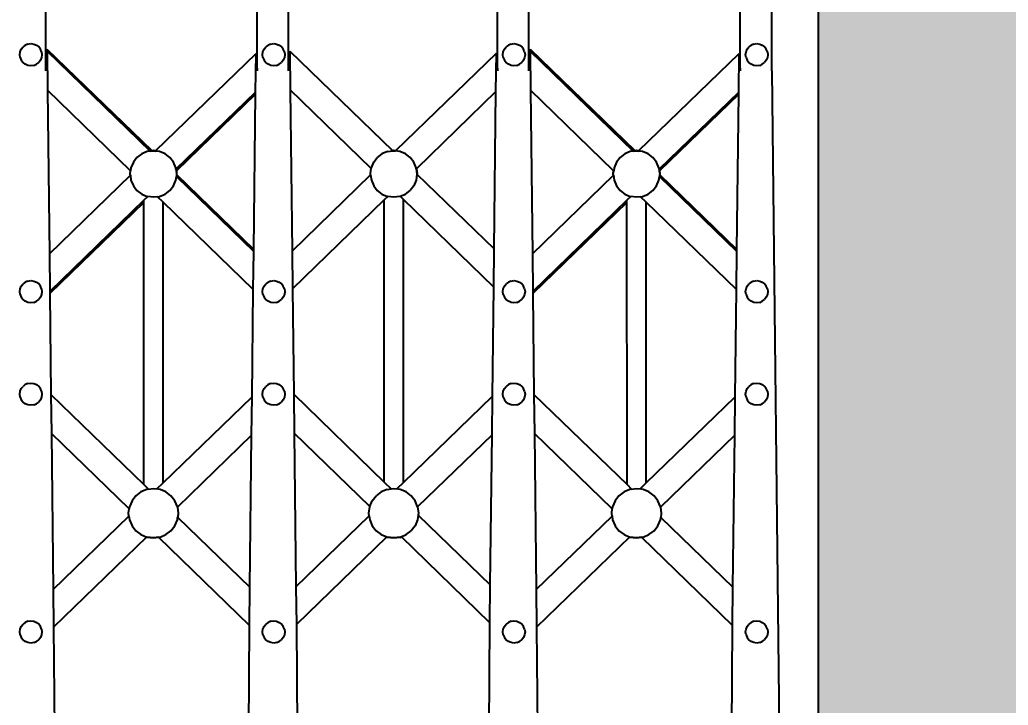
# Model space of a CAD drawing. Extents: x -2377130 to 293730, y -2 to 754590.
# Drawn here: x -2196990 to -2195918, y 517289 to 518033 of the extents above; entities that cross this region are included whole.
import ezdxf

# ---------------------------------------------------------------- set-up
doc = ezdxf.new("R2010")
doc.units = 0
doc.header["$LTSCALE"] = 1000
doc.header["$MEASUREMENT"] = 0
doc.layers.get('Defpoints').update_dxf_attribs({"color": 210})
doc.layers.add('99立面图例外参$0$99立面图例外参$0$A-WALL-HATCH', color=8, linetype='Continuous', lineweight=13)
doc.layers.add('A-LIN-V', color=9, linetype='Continuous')
doc.layers.add('建-尺寸', color=3, linetype='Continuous')
doc.styles.add('A-DIM_T3', font='SIMPLEX', dxfattribs={"width": 0.705882, "bigfont": 'GBCBIG'})
doc.dimstyles.new('A-DIM&&50', dxfattribs={"dimtxt": 148.75, "dimasz": 50, "dimexe": 50, "dimexo": 50, "dimgap": 63.125, "dimtad": 1, "dimdec": 0, "dimzin": 0, "dimdsep": 46, "dimtxsty": 'A-DIM_T3', "dimblk": 'ARCHTICK', "dimcen": 0.09, "dimclrt": 7, "dimazin": 2, "dimtfac": 1, "dimtdec": 0, "dimtix": 1, "dimtmove": 2, "dimatfit": 3, "dimfxl": 0, "dimtolj": 1, "dimtzin": 0, "dimarcsym": 0})

# ---------------------------------------------------------------- blocks, each defined once
blk = doc.blocks.new('A$C4A4B1E4B')
at = {"color": 250}
for p, q in [((-904, 1056.6), (-904, 1499.9)), ((-674.7, 1056.6), (-674.7, 1499.9)), ((-640.6, 1056.6), (-640.6, 1499.9)), ((-413.9, 1056.6), (-413.9, 1499.9)), ((-379.8, 1056.6), (-379.8, 1499.9)), ((-150.6, 1056.6), (-150.6, 1499.9)), ((-116.5, 1056.6), (-116.5, 1499.9)), ((-926.3, 1084.4), (-928.7, 1082.5)), ((-923.4, 1085.6), (-926.3, 1084.4)), ((-923.4, 1085.6), (-920.2, 1086)), ((-920.2, 1086), (-917, 1085.6)), ((-917, 1085.6), (-914.1, 1084.4)), ((-914.1, 1084.4), (-911.7, 1082.5)), ((-662.9, 1084.4), (-665.3, 1082.5)), ((-660, 1085.6), (-662.9, 1084.4)), ((-660, 1085.6), (-656.8, 1086)), ((-656.8, 1086), (-653.6, 1085.6)), ((-653.6, 1085.6), (-650.8, 1084.4)), ((-650.8, 1084.4), (-648.3, 1082.5)), ((-402.2, 1084.4), (-404.6, 1082.5)), ((-399.3, 1085.6), (-402.2, 1084.4)), ((-399.3, 1085.6), (-396.1, 1086)), ((-396.1, 1086), (-392.9, 1085.6)), ((-392.9, 1085.6), (-390, 1084.4)), ((-390, 1084.4), (-387.6, 1082.5)), ((-138.8, 1084.4), (-141.2, 1082.5)), ((-135.9, 1085.6), (-138.8, 1084.4)), ((-135.9, 1085.6), (-132.7, 1086)), ((-132.7, 1086), (-129.5, 1085.6)), ((-129.5, 1085.6), (-126.7, 1084.4)), ((-126.7, 1084.4), (-124.2, 1082.5)), ((-932.2, 1074), (-931.8, 1077.2)), ((-931.8, 1070.8), (-932.2, 1074)), ((-931.8, 1077.2), (-930.6, 1080.1)), ((-930.6, 1080.1), (-928.7, 1082.5)), ((-909.8, 1080.1), (-911.7, 1082.5)), ((-908.6, 1077.2), (-909.8, 1080.1)), ((-908.6, 1077.2), (-908.2, 1074)), ((-908.2, 1074), (-908.6, 1070.8)), ((-904, 1056.6), (-902.8, 1080)), ((-902.8, 1080), (-789.1, 969.9)), ((-902.8, 1080), (-902.7, 1077.7)), ((-902.7, 1077.7), (-790.8, 969.2)), ((-902.7, 1077.7), (-902.3, 1035.5)), ((-784.8, 969.9), (-675.9, 1075.4)), ((-676.4, 1033.5), (-675.9, 1075.4)), ((-675.9, 1075.4), (-674.7, 1056.6)), ((-668.9, 1074), (-668.4, 1077.2)), ((-668.4, 1070.8), (-668.9, 1074)), ((-668.4, 1077.2), (-667.2, 1080.1)), ((-667.2, 1080.1), (-665.3, 1082.5)), ((-646.5, 1080.1), (-648.3, 1082.5)), ((-645.2, 1077.2), (-646.5, 1080.1)), ((-645.2, 1077.2), (-644.8, 1074)), ((-644.8, 1074), (-645.2, 1070.8)), ((-640.6, 1056.6), (-639.4, 1078)), ((-639.4, 1078), (-527.9, 970)), ((-639.4, 1078), (-638.9, 1035.8)), ((-524.4, 969.9), (-415.2, 1075.8)), ((-415.7, 1033.9), (-415.2, 1075.8)), ((-415.2, 1075.8), (-413.9, 1056.6)), ((-408.1, 1074), (-407.7, 1077.2)), ((-407.7, 1070.8), (-408.1, 1074)), ((-407.7, 1077.2), (-406.5, 1080.1)), ((-406.5, 1080.1), (-404.6, 1082.5)), ((-385.7, 1080.1), (-387.6, 1082.5)), ((-384.5, 1077.2), (-385.7, 1080.1)), ((-384.5, 1077.2), (-384.1, 1074)), ((-384.1, 1074), (-384.5, 1070.8)), ((-379.8, 1056.6), (-378.7, 1080)), ((-378.7, 1080), (-265, 969.9)), ((-378.7, 1080), (-378.6, 1077.7)), ((-378.6, 1077.7), (-266.7, 969.2)), ((-378.6, 1077.7), (-378.1, 1035.5)), ((-260.7, 969.9), (-151.8, 1075.4)), ((-152.3, 1033.5), (-151.8, 1075.4)), ((-151.8, 1075.4), (-150.6, 1056.6)), ((-144.8, 1074), (-144.3, 1077.2)), ((-144.3, 1070.8), (-144.8, 1074)), ((-144.3, 1077.2), (-143.1, 1080.1)), ((-143.1, 1080.1), (-141.2, 1082.5)), ((-122.3, 1080.1), (-124.2, 1082.5)), ((-121.1, 1077.2), (-122.3, 1080.1)), ((-121.1, 1077.2), (-120.7, 1074)), ((-120.7, 1074), (-121.1, 1070.8)), ((-931.8, 1070.8), (-930.6, 1067.9)), ((-930.6, 1067.9), (-928.7, 1065.5)), ((-926.3, 1063.6), (-928.7, 1065.5)), ((-923.4, 1062.4), (-926.3, 1063.6)), ((-920.2, 1062), (-923.4, 1062.4)), ((-917, 1062.4), (-920.2, 1062)), ((-917, 1062.4), (-914.1, 1063.6)), ((-914.1, 1063.6), (-911.7, 1065.5)), ((-909.8, 1067.9), (-911.7, 1065.5)), ((-908.6, 1070.8), (-909.8, 1067.9)), ((-668.4, 1070.8), (-667.2, 1067.9)), ((-667.2, 1067.9), (-665.3, 1065.5)), ((-662.9, 1063.6), (-665.3, 1065.5)), ((-660, 1062.4), (-662.9, 1063.6)), ((-656.8, 1062), (-660, 1062.4)), ((-653.6, 1062.4), (-656.8, 1062)), ((-653.6, 1062.4), (-650.8, 1063.6)), ((-650.8, 1063.6), (-648.3, 1065.5)), ((-646.5, 1067.9), (-648.3, 1065.5)), ((-645.2, 1070.8), (-646.5, 1067.9)), ((-407.7, 1070.8), (-406.5, 1067.9)), ((-406.5, 1067.9), (-404.6, 1065.5)), ((-402.2, 1063.6), (-404.6, 1065.5)), ((-399.3, 1062.4), (-402.2, 1063.6)), ((-396.1, 1062), (-399.3, 1062.4)), ((-392.9, 1062.4), (-396.1, 1062)), ((-392.9, 1062.4), (-390, 1063.6)), ((-390, 1063.6), (-387.6, 1065.5)), ((-385.7, 1067.9), (-387.6, 1065.5)), ((-384.5, 1070.8), (-385.7, 1067.9)), ((-144.3, 1070.8), (-143.1, 1067.9)), ((-143.1, 1067.9), (-141.2, 1065.5)), ((-138.8, 1063.6), (-141.2, 1065.5)), ((-135.9, 1062.4), (-138.8, 1063.6)), ((-132.7, 1062), (-135.9, 1062.4)), ((-129.5, 1062.4), (-132.7, 1062)), ((-129.5, 1062.4), (-126.7, 1063.6)), ((-126.7, 1063.6), (-124.2, 1065.5)), ((-122.3, 1067.9), (-124.2, 1065.5)), ((-121.1, 1070.8), (-122.3, 1067.9)), ((-116.5, 1056.6), (-105.9, 133.6)), ((-812.1, 948.1), (-902.3, 1035.5)), ((-902.3, 1035.5), (-900.2, 858)), ((-676.4, 1033.5), (-762.8, 949.8)), ((-676.4, 1031.2), (-762.4, 947.8)), ((-678.4, 862.6), (-676.4, 1031.2)), ((-676.4, 1031.2), (-676.4, 1033.5)), ((-551, 950.6), (-638.9, 1035.8)), ((-638.9, 1035.8), (-636.9, 860.9)), ((-415.7, 1033.9), (-502, 950.2)), ((-417.6, 863.1), (-415.7, 1033.9)), ((-288, 948.1), (-378.1, 1035.5)), ((-378.1, 1035.5), (-376.1, 858)), ((-152.3, 1033.5), (-238.7, 949.8)), ((-152.3, 1031.2), (-238.3, 947.8)), ((-154.3, 862.6), (-152.3, 1031.2)), ((-152.3, 1031.2), (-152.3, 1033.5)), ((-800, 966.3), (-805.1, 962.3)), ((-794, 968.8), (-800, 966.3)), ((-790.8, 969.2), (-794, 968.8)), ((-790.8, 969.2), (-788.7, 969.5)), ((-789.1, 969.9), (-787.3, 970.2)), ((-788.7, 969.5), (-789.1, 969.9)), ((-788.7, 969.5), (-787.3, 969.7)), ((-787.3, 970.2), (-784.8, 969.9)), ((-787.3, 969.7), (-785.2, 969.4)), ((-785.2, 969.4), (-784.8, 969.9)), ((-780.6, 968.8), (-785.2, 969.4)), ((-774.6, 966.3), (-780.6, 968.8)), ((-769.5, 962.3), (-774.6, 966.3)), ((-539.3, 966.3), (-544.4, 962.3)), ((-533.2, 968.8), (-539.3, 966.3)), ((-533.2, 968.8), (-527.5, 969.6)), ((-527.9, 970), (-526.5, 970.2)), ((-527.9, 970), (-527.5, 969.6)), ((-527.5, 969.6), (-526.5, 969.7)), ((-526.5, 970.2), (-524.4, 969.9)), ((-526.5, 969.7), (-524.9, 969.5)), ((-524.9, 969.5), (-524.4, 969.9)), ((-519.8, 968.8), (-524.9, 969.5)), ((-513.8, 966.3), (-519.8, 968.8)), ((-508.7, 962.3), (-513.8, 966.3)), ((-275.9, 966.3), (-281, 962.3)), ((-269.9, 968.8), (-275.9, 966.3)), ((-266.7, 969.2), (-269.9, 968.8)), ((-266.7, 969.2), (-264.6, 969.5)), ((-265, 969.9), (-263.2, 970.2)), ((-264.6, 969.5), (-265, 969.9)), ((-264.6, 969.5), (-263.2, 969.7)), ((-263.2, 970.2), (-260.7, 969.9)), ((-263.2, 969.7), (-261.1, 969.4)), ((-261.1, 969.4), (-260.7, 969.9)), ((-256.5, 968.8), (-261.1, 969.4)), ((-250.4, 966.3), (-256.5, 968.8)), ((-245.3, 962.3), (-250.4, 966.3)), ((-809, 957.2), (-811.6, 951.2)), ((-805.1, 962.3), (-809, 957.2)), ((-765.5, 957.2), (-769.5, 962.3)), ((-763, 951.2), (-765.5, 957.2)), ((-550.8, 951.2), (-548.3, 957.2)), ((-548.3, 957.2), (-544.4, 962.3)), ((-504.8, 957.2), (-508.7, 962.3)), ((-502.2, 951.2), (-504.8, 957.2)), ((-284.9, 957.2), (-287.5, 951.2)), ((-281, 962.3), (-284.9, 957.2)), ((-241.4, 957.2), (-245.3, 962.3)), ((-238.9, 951.2), (-241.4, 957.2)), ((-812.5, 945), (-812.1, 948.1)), ((-812.4, 944.8), (-812.5, 945)), ((-812.5, 944.5), (-812.4, 944.8)), ((-812.3, 943.2), (-812.5, 944.5)), ((-812.4, 944.8), (-812, 948)), ((-812, 948), (-812.1, 948.1)), ((-811.6, 951.2), (-812, 948)), ((-762.8, 949.8), (-763, 951.2)), ((-762.8, 949.8), (-762.5, 947.7)), ((-762.5, 947.7), (-762.4, 947.8)), ((-762.5, 947.7), (-762.1, 944.7)), ((-762.4, 947.8), (-762.1, 945)), ((-762.2, 943.8), (-762.4, 941.7)), ((-762.1, 944.5), (-762.2, 943.8)), ((-762.2, 943.8), (-678.4, 862.6)), ((-762.1, 945), (-762.1, 944.7)), ((-762.1, 944.7), (-762.1, 944.5)), ((-551.7, 945), (-551, 950.6)), ((-551.7, 944.8), (-550.9, 950.6)), ((-551.7, 944.8), (-551.7, 945)), ((-551.7, 944.5), (-551.7, 944.8)), ((-551.6, 943.5), (-551.7, 944.5)), ((-550.9, 950.6), (-551, 950.6)), ((-550.9, 950.6), (-550.8, 951.2)), ((-502.1, 950.1), (-502.2, 951.2)), ((-501.4, 944.3), (-502.2, 937.8)), ((-502, 950.2), (-502.1, 950.1)), ((-502.1, 950.1), (-501.4, 944.7)), ((-502, 950.2), (-501.3, 945)), ((-501.3, 945), (-501.4, 944.7)), ((-501.4, 944.7), (-501.3, 944.5)), ((-501.3, 944.5), (-501.4, 944.3)), ((-501.4, 944.3), (-417.6, 863.1)), ((-288.4, 945), (-288, 948.1)), ((-288.3, 944.8), (-288.4, 945)), ((-288.4, 944.5), (-288.3, 944.8)), ((-288.2, 943.2), (-288.4, 944.5)), ((-288.3, 944.8), (-287.9, 948)), ((-287.9, 948), (-288, 948.1)), ((-287.5, 951.2), (-287.9, 948)), ((-238.7, 949.8), (-238.9, 951.2)), ((-238.7, 949.8), (-238.4, 947.7)), ((-238.4, 947.7), (-238.3, 947.8)), ((-238.4, 947.7), (-238, 944.7)), ((-238.3, 947.8), (-237.9, 945)), ((-238.1, 943.8), (-238.3, 941.7)), ((-238, 944.5), (-238.1, 943.8)), ((-238.1, 943.8), (-154.3, 862.6)), ((-237.9, 945), (-238, 944.7)), ((-238, 944.7), (-238, 944.5)), ((-900.2, 858), (-812.3, 943.2)), ((-812.3, 943.2), (-811.6, 937.8)), ((-811.6, 937.8), (-809, 931.8)), ((-765.5, 931.8), (-763, 937.8)), ((-763, 937.8), (-762.4, 941.7)), ((-762.4, 941.7), (-678.4, 860.3)), ((-636.9, 860.9), (-551.6, 943.5)), ((-551.6, 943.5), (-550.8, 937.8)), ((-550.8, 937.8), (-548.3, 931.8)), ((-502.2, 937.8), (-504.8, 931.8)), ((-376.1, 858), (-288.2, 943.2)), ((-288.2, 943.2), (-287.5, 937.8)), ((-287.5, 937.8), (-284.9, 931.8)), ((-241.4, 931.8), (-238.9, 937.8)), ((-238.9, 937.8), (-238.3, 941.7)), ((-238.3, 941.7), (-154.3, 860.3)), ((-809, 931.8), (-805.1, 926.7)), ((-805.1, 926.7), (-800, 922.7)), ((-800, 922.7), (-794, 920.2)), ((-780.6, 920.2), (-774.6, 922.7)), ((-774.6, 922.7), (-769.5, 926.7)), ((-769.5, 926.7), (-765.5, 931.8)), ((-548.3, 931.8), (-544.4, 926.7)), ((-544.4, 926.7), (-539.3, 922.7)), ((-539.3, 922.7), (-533.2, 920.2)), ((-519.7, 920.3), (-513.8, 922.7)), ((-513.8, 922.7), (-508.7, 926.7)), ((-504.8, 931.8), (-508.7, 926.7)), ((-284.9, 931.8), (-281, 926.7)), ((-281, 926.7), (-275.9, 922.7)), ((-275.9, 922.7), (-269.9, 920.2)), ((-256.5, 920.2), (-250.4, 922.7)), ((-250.4, 922.7), (-245.3, 926.7)), ((-245.3, 926.7), (-241.4, 931.8)), ((-797.6, 916), (-899.7, 817)), ((-797.6, 913.7), (-899.7, 814.7)), ((-793.4, 920.1), (-797.6, 916)), ((-797.6, 913.7), (-797.6, 916)), ((-797.5, 607.3), (-797.6, 913.7)), ((-794, 920.2), (-793.4, 920.1)), ((-787.3, 919.3), (-793.4, 920.1)), ((-782.9, 919.9), (-787.3, 919.3)), ((-782.9, 919.9), (-780.6, 920.2)), ((-776.8, 913.9), (-782.9, 919.9)), ((-776.7, 609.2), (-776.8, 913.9)), ((-678.9, 819), (-776.8, 913.9)), ((-536.9, 916.4), (-636.4, 820)), ((-533, 920.2), (-536.9, 916.4)), ((-536.8, 610.1), (-536.9, 916.4)), ((-533.2, 920.2), (-533, 920.2)), ((-526.5, 919.3), (-533, 920.2)), ((-519.8, 920.2), (-526.5, 919.3)), ((-519.8, 920.2), (-519.7, 920.3)), ((-516.1, 916.8), (-519.7, 920.3)), ((-418.1, 821.8), (-516.1, 916.8)), ((-516, 609.6), (-516.1, 916.8)), ((-273.5, 916), (-375.6, 817)), ((-273.5, 913.7), (-375.6, 814.7)), ((-269.3, 920.1), (-273.5, 916)), ((-273.5, 913.7), (-273.5, 916)), ((-273.4, 607.3), (-273.5, 913.7)), ((-269.9, 920.2), (-269.3, 920.1)), ((-263.2, 919.3), (-269.3, 920.1)), ((-258.8, 919.9), (-263.2, 919.3)), ((-258.8, 919.9), (-256.5, 920.2)), ((-252.7, 913.9), (-258.8, 919.9)), ((-252.6, 609.2), (-252.7, 913.9)), ((-154.8, 819), (-252.7, 913.9)), ((-900.2, 858), (-899.7, 817)), ((-678.9, 819), (-678.4, 860.3)), ((-678.4, 860.3), (-678.4, 862.6)), ((-636.9, 860.9), (-636.4, 820)), ((-418.1, 821.8), (-417.6, 863.1)), ((-376.1, 858), (-375.6, 817)), ((-154.8, 819), (-154.3, 860.3)), ((-154.3, 860.3), (-154.3, 862.6)), ((-926.3, 827.1), (-928.7, 825.3)), ((-923.4, 828.3), (-926.3, 827.1)), ((-923.4, 828.3), (-920.2, 828.8)), ((-920.2, 828.8), (-917, 828.3)), ((-917, 828.3), (-914.1, 827.1)), ((-914.1, 827.1), (-911.7, 825.3)), ((-662.9, 827.1), (-665.3, 825.3)), ((-660, 828.3), (-662.9, 827.1)), ((-660, 828.3), (-656.8, 828.8)), ((-656.8, 828.8), (-653.6, 828.3)), ((-653.6, 828.3), (-650.8, 827.1)), ((-650.8, 827.1), (-648.3, 825.3)), ((-402.2, 827.1), (-404.6, 825.3)), ((-399.3, 828.3), (-402.2, 827.1)), ((-399.3, 828.3), (-396.1, 828.8)), ((-396.1, 828.8), (-392.9, 828.3)), ((-392.9, 828.3), (-390, 827.1)), ((-390, 827.1), (-387.6, 825.3)), ((-138.8, 827.1), (-141.2, 825.3)), ((-135.9, 828.3), (-138.8, 827.1)), ((-135.9, 828.3), (-132.7, 828.8)), ((-132.7, 828.8), (-129.5, 828.3)), ((-129.5, 828.3), (-126.7, 827.1)), ((-126.7, 827.1), (-124.2, 825.3)), ((-932.2, 816.8), (-931.8, 819.9)), ((-931.8, 813.6), (-932.2, 816.8)), ((-931.8, 819.9), (-930.6, 822.8)), ((-930.6, 822.8), (-928.7, 825.3)), ((-909.8, 822.8), (-911.7, 825.3)), ((-908.6, 819.9), (-909.8, 822.8)), ((-908.6, 819.9), (-908.2, 816.8)), ((-908.2, 816.8), (-908.6, 813.6)), ((-899.7, 817), (-899.7, 814.7)), ((-680.2, 702.7), (-678.9, 819)), ((-668.9, 816.8), (-668.4, 819.9)), ((-668.4, 813.6), (-668.9, 816.8)), ((-668.4, 819.9), (-667.2, 822.8)), ((-667.2, 822.8), (-665.3, 825.3)), ((-646.5, 822.8), (-648.3, 825.3)), ((-645.2, 819.9), (-646.5, 822.8)), ((-645.2, 819.9), (-644.8, 816.8)), ((-644.8, 816.8), (-645.2, 813.6)), ((-636.4, 820), (-635.1, 705.4)), ((-419.5, 703.2), (-418.1, 821.8)), ((-408.1, 816.8), (-407.7, 819.9)), ((-407.7, 813.6), (-408.1, 816.8)), ((-407.7, 819.9), (-406.5, 822.8)), ((-406.5, 822.8), (-404.6, 825.3)), ((-385.7, 822.8), (-387.6, 825.3)), ((-384.5, 819.9), (-385.7, 822.8)), ((-384.5, 819.9), (-384.1, 816.8)), ((-384.1, 816.8), (-384.5, 813.6)), ((-375.6, 817), (-375.6, 814.7)), ((-156.1, 702.7), (-154.8, 819)), ((-144.8, 816.8), (-144.3, 819.9)), ((-144.3, 813.6), (-144.8, 816.8)), ((-144.3, 819.9), (-143.1, 822.8)), ((-143.1, 822.8), (-141.2, 825.3)), ((-122.3, 822.8), (-124.2, 825.3)), ((-121.1, 819.9), (-122.3, 822.8)), ((-121.1, 819.9), (-120.7, 816.8)), ((-120.7, 816.8), (-121.1, 813.6)), ((-931.8, 813.6), (-930.6, 810.7)), ((-930.6, 810.7), (-928.7, 808.3)), ((-926.3, 806.4), (-928.7, 808.3)), ((-923.4, 805.2), (-926.3, 806.4)), ((-920.2, 804.7), (-923.4, 805.2)), ((-917, 805.2), (-920.2, 804.7)), ((-917, 805.2), (-914.1, 806.4)), ((-914.1, 806.4), (-911.7, 808.3)), ((-909.8, 810.7), (-911.7, 808.3)), ((-908.6, 813.6), (-909.8, 810.7)), ((-899.7, 814.7), (-898.5, 705.1)), ((-668.4, 813.6), (-667.2, 810.7)), ((-667.2, 810.7), (-665.3, 808.3)), ((-662.9, 806.4), (-665.3, 808.3)), ((-660, 805.2), (-662.9, 806.4)), ((-656.8, 804.7), (-660, 805.2)), ((-653.6, 805.2), (-656.8, 804.7)), ((-653.6, 805.2), (-650.8, 806.4)), ((-650.8, 806.4), (-648.3, 808.3)), ((-646.5, 810.7), (-648.3, 808.3)), ((-645.2, 813.6), (-646.5, 810.7)), ((-407.7, 813.6), (-406.5, 810.7)), ((-406.5, 810.7), (-404.6, 808.3)), ((-402.2, 806.4), (-404.6, 808.3)), ((-399.3, 805.2), (-402.2, 806.4)), ((-396.1, 804.7), (-399.3, 805.2)), ((-392.9, 805.2), (-396.1, 804.7)), ((-392.9, 805.2), (-390, 806.4)), ((-390, 806.4), (-387.6, 808.3)), ((-385.7, 810.7), (-387.6, 808.3)), ((-384.5, 813.6), (-385.7, 810.7)), ((-375.6, 814.7), (-374.4, 705.1)), ((-144.3, 813.6), (-143.1, 810.7)), ((-143.1, 810.7), (-141.2, 808.3)), ((-138.8, 806.4), (-141.2, 808.3)), ((-135.9, 805.2), (-138.8, 806.4)), ((-132.7, 804.7), (-135.9, 805.2)), ((-129.5, 805.2), (-132.7, 804.7)), ((-129.5, 805.2), (-126.7, 806.4)), ((-126.7, 806.4), (-124.2, 808.3)), ((-122.3, 810.7), (-124.2, 808.3)), ((-121.1, 813.6), (-122.3, 810.7)), ((-932.2, 705.5), (-931.8, 708.7)), ((-931.8, 708.7), (-930.6, 711.6)), ((-930.6, 711.6), (-928.7, 714)), ((-926.3, 715.9), (-928.7, 714)), ((-923.4, 717.1), (-926.3, 715.9)), ((-923.4, 717.1), (-920.2, 717.5)), ((-920.2, 717.5), (-917, 717.1)), ((-917, 717.1), (-914.1, 715.9)), ((-914.1, 715.9), (-911.7, 714)), ((-909.8, 711.6), (-911.7, 714)), ((-908.6, 708.7), (-909.8, 711.6)), ((-908.6, 708.7), (-908.2, 705.5)), ((-668.9, 705.5), (-668.4, 708.7)), ((-668.4, 708.7), (-667.2, 711.6)), ((-667.2, 711.6), (-665.3, 714)), ((-662.9, 715.9), (-665.3, 714)), ((-660, 717.1), (-662.9, 715.9)), ((-660, 717.1), (-656.8, 717.5)), ((-656.8, 717.5), (-653.6, 717.1)), ((-653.6, 717.1), (-650.8, 715.9)), ((-650.8, 715.9), (-648.3, 714)), ((-646.5, 711.6), (-648.3, 714)), ((-645.2, 708.7), (-646.5, 711.6)), ((-645.2, 708.7), (-644.8, 705.5)), ((-408.1, 705.5), (-407.7, 708.7)), ((-407.7, 708.7), (-406.5, 711.6)), ((-406.5, 711.6), (-404.6, 714)), ((-402.2, 715.9), (-404.6, 714)), ((-399.3, 717.1), (-402.2, 715.9)), ((-399.3, 717.1), (-396.1, 717.5)), ((-396.1, 717.5), (-392.9, 717.1)), ((-392.9, 717.1), (-390, 715.9)), ((-390, 715.9), (-387.6, 714)), ((-385.7, 711.6), (-387.6, 714)), ((-384.5, 708.7), (-385.7, 711.6)), ((-384.5, 708.7), (-384.1, 705.5)), ((-144.8, 705.5), (-144.3, 708.7)), ((-144.3, 708.7), (-143.1, 711.6)), ((-143.1, 711.6), (-141.2, 714)), ((-138.8, 715.9), (-141.2, 714)), ((-135.9, 717.1), (-138.8, 715.9)), ((-135.9, 717.1), (-132.7, 717.5)), ((-132.7, 717.5), (-129.5, 717.1)), ((-129.5, 717.1), (-126.7, 715.9)), ((-126.7, 715.9), (-124.2, 714)), ((-122.3, 711.6), (-124.2, 714)), ((-121.1, 708.7), (-122.3, 711.6)), ((-121.1, 708.7), (-120.7, 705.5)), ((-931.8, 702.3), (-932.2, 705.5)), ((-931.8, 702.3), (-930.6, 699.5)), ((-930.6, 699.5), (-928.7, 697)), ((-909.8, 699.5), (-911.7, 697)), ((-908.6, 702.3), (-909.8, 699.5)), ((-908.2, 705.5), (-908.6, 702.3)), ((-898.5, 705.1), (-797.5, 607.3)), ((-898.5, 705.1), (-898, 662.9)), ((-776.7, 609.2), (-680.2, 702.7)), ((-680.7, 660.9), (-680.2, 702.7)), ((-668.4, 702.3), (-668.9, 705.5)), ((-668.4, 702.3), (-667.2, 699.5)), ((-667.2, 699.5), (-665.3, 697)), ((-646.5, 699.5), (-648.3, 697)), ((-645.2, 702.3), (-646.5, 699.5)), ((-644.8, 705.5), (-645.2, 702.3)), ((-635.1, 705.4), (-536.8, 610.1)), ((-635.1, 705.4), (-634.6, 663.2)), ((-516, 609.6), (-419.5, 703.2)), ((-419.9, 661.3), (-419.5, 703.2)), ((-407.7, 702.3), (-408.1, 705.5)), ((-407.7, 702.3), (-406.5, 699.5)), ((-406.5, 699.5), (-404.6, 697)), ((-385.7, 699.5), (-387.6, 697)), ((-384.5, 702.3), (-385.7, 699.5)), ((-384.1, 705.5), (-384.5, 702.3)), ((-374.4, 705.1), (-273.4, 607.3)), ((-374.4, 705.1), (-373.9, 662.9)), ((-252.6, 609.2), (-156.1, 702.7)), ((-156.6, 660.9), (-156.1, 702.7)), ((-144.3, 702.3), (-144.8, 705.5)), ((-144.3, 702.3), (-143.1, 699.5)), ((-143.1, 699.5), (-141.2, 697)), ((-122.3, 699.5), (-124.2, 697)), ((-121.1, 702.3), (-122.3, 699.5)), ((-120.7, 705.5), (-121.1, 702.3)), ((-926.3, 695.1), (-928.7, 697)), ((-923.4, 693.9), (-926.3, 695.1)), ((-920.2, 693.5), (-923.4, 693.9)), ((-917, 693.9), (-920.2, 693.5)), ((-917, 693.9), (-914.1, 695.1)), ((-914.1, 695.1), (-911.7, 697)), ((-662.9, 695.1), (-665.3, 697)), ((-660, 693.9), (-662.9, 695.1)), ((-656.8, 693.5), (-660, 693.9)), ((-653.6, 693.9), (-656.8, 693.5)), ((-653.6, 693.9), (-650.8, 695.1)), ((-650.8, 695.1), (-648.3, 697)), ((-402.2, 695.1), (-404.6, 697)), ((-399.3, 693.9), (-402.2, 695.1)), ((-396.1, 693.5), (-399.3, 693.9)), ((-392.9, 693.9), (-396.1, 693.5)), ((-392.9, 693.9), (-390, 695.1)), ((-390, 695.1), (-387.6, 697)), ((-138.8, 695.1), (-141.2, 697)), ((-135.9, 693.9), (-138.8, 695.1)), ((-132.7, 693.5), (-135.9, 693.9)), ((-129.5, 693.9), (-132.7, 693.5)), ((-129.5, 693.9), (-126.7, 695.1)), ((-126.7, 695.1), (-124.2, 697)), ((-813.5, 581), (-898, 662.9)), ((-898, 662.9), (-896, 493.5)), ((-680.7, 660.9), (-761.2, 582.8)), ((-682.6, 495.9), (-680.7, 660.9)), ((-552.4, 583.5), (-634.6, 663.2)), ((-634.6, 663.2), (-632.7, 496.5)), ((-419.9, 661.3), (-500.6, 583.2)), ((-421.8, 498.7), (-419.9, 661.3)), ((-289.4, 581), (-373.9, 662.9)), ((-373.9, 662.9), (-371.9, 493.5)), ((-156.6, 660.9), (-237.1, 582.8)), ((-158.5, 495.9), (-156.6, 660.9)), ((-794.4, 602.2), (-800.8, 599.5)), ((-797.5, 607.3), (-792.6, 602.5)), ((-792.6, 602.5), (-794.4, 602.2)), ((-792.6, 602.5), (-787.3, 603.2)), ((-787.3, 603.2), (-783.4, 602.7)), ((-783.4, 602.7), (-776.7, 609.2)), ((-780.1, 602.2), (-783.4, 602.7)), ((-773.7, 599.5), (-780.1, 602.2)), ((-533.7, 602.2), (-540.1, 599.5)), ((-536.8, 610.1), (-529.3, 602.8)), ((-533.7, 602.2), (-529.3, 602.8)), ((-529.3, 602.8), (-526.5, 603.2)), ((-526.5, 603.2), (-523.1, 602.7)), ((-516, 609.6), (-523.1, 602.7)), ((-519.4, 602.2), (-523.1, 602.7)), ((-513, 599.5), (-519.4, 602.2)), ((-270.3, 602.2), (-276.7, 599.5)), ((-273.4, 607.3), (-268.5, 602.5)), ((-268.5, 602.5), (-270.3, 602.2)), ((-268.5, 602.5), (-263.2, 603.2)), ((-263.2, 603.2), (-259.3, 602.7)), ((-259.3, 602.7), (-252.6, 609.2)), ((-256, 602.2), (-259.3, 602.7)), ((-249.6, 599.5), (-256, 602.2)), ((-810.5, 589.9), (-813.2, 583.4)), ((-806.3, 595.3), (-810.5, 589.9)), ((-800.8, 599.5), (-806.3, 595.3)), ((-768.3, 595.3), (-773.7, 599.5)), ((-764, 589.9), (-768.3, 595.3)), ((-761.3, 583.4), (-764, 589.9)), ((-552.4, 583.5), (-549.8, 589.9)), ((-549.8, 589.9), (-545.6, 595.3)), ((-540.1, 599.5), (-545.6, 595.3)), ((-507.5, 595.3), (-513, 599.5)), ((-503.3, 589.9), (-507.5, 595.3)), ((-500.6, 583.4), (-503.3, 589.9)), ((-286.4, 589.9), (-289.1, 583.4)), ((-282.2, 595.3), (-286.4, 589.9)), ((-276.7, 599.5), (-282.2, 595.3)), ((-244.1, 595.3), (-249.6, 599.5)), ((-239.9, 589.9), (-244.1, 595.3)), ((-237.2, 583.4), (-239.9, 589.9)), ((-814.2, 576.3), (-813.5, 581)), ((-813.2, 583.4), (-813.5, 581)), ((-761.2, 582.8), (-761.3, 583.4)), ((-761.2, 582.8), (-760.4, 576.3)), ((-553.4, 576.3), (-552.5, 583.4)), ((-552.5, 583.4), (-552.4, 583.5)), ((-500.6, 583.2), (-500.6, 583.4)), ((-500.6, 583.2), (-499.6, 576.3)), ((-290.1, 576.3), (-289.4, 581)), ((-289.1, 583.4), (-289.4, 581)), ((-237.1, 582.8), (-237.2, 583.4)), ((-237.1, 582.8), (-236.3, 576.3)), ((-896, 493.5), (-813.8, 573.2)), ((-814.2, 576.1), (-814.2, 576.3)), ((-814.2, 576), (-814.2, 576.1)), ((-813.8, 573.3), (-814.2, 576.1)), ((-813.8, 573.2), (-814.2, 576)), ((-813.8, 573.2), (-813.8, 573.3)), ((-813.8, 573.3), (-813.2, 569.2)), ((-813.2, 569.2), (-810.5, 562.7)), ((-764, 562.7), (-761.3, 569.2)), ((-761.3, 569.2), (-761, 571.8)), ((-760.4, 576.1), (-761, 571.8)), ((-761, 571.8), (-760.9, 571.8)), ((-760.4, 576), (-760.9, 571.8)), ((-760.9, 571.8), (-682.6, 495.9)), ((-760.4, 576.3), (-760.4, 576.1)), ((-760.4, 576.1), (-760.4, 576)), ((-632.7, 496.5), (-553.1, 573.6)), ((-553.4, 576.1), (-553.4, 576.3)), ((-553.4, 576), (-553.4, 576.1)), ((-553.1, 573.6), (-553.4, 576.1)), ((-553.1, 573.6), (-553.4, 576)), ((-553.1, 573.6), (-552.5, 569.2)), ((-553.1, 573.6), (-553.1, 573.6)), ((-552.5, 569.2), (-549.8, 562.7)), ((-500.6, 569.2), (-503.3, 562.7)), ((-499.9, 574.3), (-500.6, 569.2)), ((-499.7, 576.1), (-499.9, 574.3)), ((-499.6, 576), (-499.9, 574.3)), ((-499.9, 574.3), (-421.8, 498.7)), ((-499.9, 574.3), (-499.9, 574.3)), ((-499.6, 576.3), (-499.7, 576.1)), ((-499.7, 576.1), (-499.6, 576)), ((-371.9, 493.5), (-289.7, 573.2)), ((-290, 576.1), (-290.1, 576.3)), ((-290.1, 576), (-290, 576.1)), ((-289.7, 573.2), (-290.1, 576)), ((-289.7, 573.3), (-290, 576.1)), ((-289.7, 573.2), (-289.7, 573.3)), ((-289.7, 573.3), (-289.1, 569.2)), ((-289.1, 569.2), (-286.4, 562.7)), ((-239.9, 562.7), (-237.2, 569.2)), ((-237.2, 569.2), (-236.9, 571.8)), ((-236.3, 576.1), (-236.9, 571.8)), ((-236.9, 571.8), (-236.8, 571.8)), ((-236.3, 576), (-236.8, 571.8)), ((-236.8, 571.8), (-158.5, 495.9)), ((-236.3, 576.3), (-236.3, 576.1)), ((-236.3, 576.1), (-236.3, 576)), ((-810.5, 562.7), (-806.3, 557.3)), ((-768.3, 557.3), (-764, 562.7)), ((-549.8, 562.7), (-545.6, 557.3)), ((-503.3, 562.7), (-507.5, 557.3)), ((-286.4, 562.7), (-282.2, 557.3)), ((-244.1, 557.3), (-239.9, 562.7)), ((-794.8, 550.2), (-895.6, 452.6)), ((-806.3, 557.3), (-800.8, 553.1)), ((-800.8, 553.1), (-794.6, 550.4)), ((-794.6, 550.4), (-794.8, 550.2)), ((-794.4, 550.1), (-794.8, 550.2)), ((-794.4, 550.4), (-794.6, 550.4)), ((-787.3, 549.4), (-794.4, 550.4)), ((-787.3, 549.1), (-794.4, 550.1)), ((-781.7, 550.2), (-787.3, 549.4)), ((-781.4, 549.9), (-787.3, 549.1)), ((-781.7, 550.2), (-780.1, 550.4)), ((-781.4, 549.9), (-781.7, 550.2)), ((-683, 454.6), (-781.4, 549.9)), ((-780.1, 550.4), (-773.7, 553.1)), ((-773.7, 553.1), (-768.3, 557.3)), ((-534.4, 550.4), (-632.2, 455.5)), ((-545.6, 557.3), (-540.1, 553.1)), ((-540.1, 553.1), (-534.2, 550.6)), ((-534.2, 550.6), (-534.4, 550.4)), ((-533.7, 550.1), (-534.4, 550.4)), ((-533.7, 550.4), (-534.2, 550.6)), ((-526.5, 549.4), (-533.7, 550.4)), ((-526.5, 549.1), (-533.7, 550.1)), ((-519.4, 550.4), (-526.5, 549.4)), ((-519.4, 550.1), (-526.5, 549.1)), ((-519.4, 550.4), (-518.6, 550.7)), ((-519.4, 550.1), (-518.3, 550.5)), ((-518.6, 550.7), (-513, 553.1)), ((-518.3, 550.5), (-518.6, 550.7)), ((-422.3, 457.4), (-518.3, 550.5)), ((-513, 553.1), (-507.5, 557.3)), ((-270.7, 550.2), (-371.5, 452.6)), ((-282.2, 557.3), (-276.7, 553.1)), ((-276.7, 553.1), (-270.5, 550.4)), ((-270.5, 550.4), (-270.7, 550.2)), ((-270.3, 550.1), (-270.7, 550.2)), ((-270.3, 550.4), (-270.5, 550.4)), ((-263.2, 549.4), (-270.3, 550.4)), ((-263.2, 549.1), (-270.3, 550.1)), ((-257.6, 550.2), (-263.2, 549.4)), ((-257.3, 549.9), (-263.2, 549.1)), ((-257.6, 550.2), (-256, 550.4)), ((-257.3, 549.9), (-257.6, 550.2)), ((-158.9, 454.6), (-257.3, 549.9)), ((-256, 550.4), (-249.6, 553.1)), ((-249.6, 553.1), (-244.1, 557.3)), ((-896, 493.5), (-895.6, 452.6)), ((-683, 454.6), (-682.6, 495.9)), ((-632.7, 496.5), (-632.2, 455.5)), ((-422.3, 457.4), (-421.8, 498.7)), ((-371.9, 493.5), (-371.5, 452.6)), ((-158.9, 454.6), (-158.5, 495.9)), ((-932.2, 447.4), (-931.8, 450.6)), ((-931.8, 450.6), (-930.6, 453.4)), ((-930.6, 453.4), (-928.7, 455.9)), ((-926.3, 457.7), (-928.7, 455.9)), ((-923.4, 459), (-926.3, 457.7)), ((-923.4, 459), (-920.2, 459.4)), ((-920.2, 459.4), (-917, 459)), ((-917, 459), (-914.1, 457.7)), ((-914.1, 457.7), (-911.7, 455.9)), ((-909.8, 453.4), (-911.7, 455.9)), ((-908.6, 450.6), (-909.8, 453.4)), ((-908.6, 450.6), (-908.2, 447.4)), ((-895.6, 452.6), (-892.6, 65.3)), ((-685.3, 133.6), (-683, 454.6)), ((-668.9, 447.4), (-668.4, 450.6)), ((-668.4, 450.6), (-667.2, 453.4)), ((-667.2, 453.4), (-665.3, 455.9)), ((-662.9, 457.7), (-665.3, 455.9)), ((-660, 459), (-662.9, 457.7)), ((-660, 459), (-656.8, 459.4)), ((-656.8, 459.4), (-653.6, 459)), ((-653.6, 459), (-650.8, 457.7)), ((-650.8, 457.7), (-648.3, 455.9)), ((-646.5, 453.4), (-648.3, 455.9)), ((-645.2, 450.6), (-646.5, 453.4)), ((-645.2, 450.6), (-644.8, 447.4)), ((-632.2, 455.5), (-630, 133.6)), ((-425.3, 65.3), (-422.3, 457.4)), ((-408.1, 447.4), (-407.7, 450.6)), ((-407.7, 450.6), (-406.5, 453.4)), ((-406.5, 453.4), (-404.6, 455.9)), ((-402.2, 457.7), (-404.6, 455.9)), ((-399.3, 459), (-402.2, 457.7)), ((-399.3, 459), (-396.1, 459.4)), ((-396.1, 459.4), (-392.9, 459)), ((-392.9, 459), (-390, 457.7)), ((-390, 457.7), (-387.6, 455.9)), ((-385.7, 453.4), (-387.6, 455.9)), ((-384.5, 450.6), (-385.7, 453.4)), ((-384.5, 450.6), (-384.1, 447.4)), ((-371.5, 452.6), (-368.5, 65.3)), ((-161.1, 133.6), (-158.9, 454.6)), ((-144.8, 447.4), (-144.3, 450.6)), ((-144.3, 450.6), (-143.1, 453.4)), ((-143.1, 453.4), (-141.2, 455.9)), ((-138.8, 457.7), (-141.2, 455.9)), ((-135.9, 459), (-138.8, 457.7)), ((-135.9, 459), (-132.7, 459.4)), ((-132.7, 459.4), (-129.5, 459)), ((-129.5, 459), (-126.7, 457.7)), ((-126.7, 457.7), (-124.2, 455.9)), ((-122.3, 453.4), (-124.2, 455.9)), ((-121.1, 450.6), (-122.3, 453.4)), ((-121.1, 450.6), (-120.7, 447.4)), ((-931.8, 444.2), (-932.2, 447.4)), ((-931.8, 444.2), (-930.6, 441.3)), ((-930.6, 441.3), (-928.7, 438.9)), ((-909.8, 441.3), (-911.7, 438.9)), ((-908.6, 444.2), (-909.8, 441.3)), ((-908.2, 447.4), (-908.6, 444.2)), ((-668.4, 444.2), (-668.9, 447.4)), ((-668.4, 444.2), (-667.2, 441.3)), ((-667.2, 441.3), (-665.3, 438.9)), ((-646.5, 441.3), (-648.3, 438.9)), ((-645.2, 444.2), (-646.5, 441.3)), ((-644.8, 447.4), (-645.2, 444.2)), ((-407.7, 444.2), (-408.1, 447.4)), ((-407.7, 444.2), (-406.5, 441.3)), ((-406.5, 441.3), (-404.6, 438.9)), ((-385.7, 441.3), (-387.6, 438.9)), ((-384.5, 444.2), (-385.7, 441.3)), ((-384.1, 447.4), (-384.5, 444.2)), ((-144.3, 444.2), (-144.8, 447.4)), ((-144.3, 444.2), (-143.1, 441.3)), ((-143.1, 441.3), (-141.2, 438.9)), ((-122.3, 441.3), (-124.2, 438.9)), ((-121.1, 444.2), (-122.3, 441.3)), ((-120.7, 447.4), (-121.1, 444.2)), ((-926.3, 437), (-928.7, 438.9)), ((-923.4, 435.8), (-926.3, 437)), ((-920.2, 435.3), (-923.4, 435.8)), ((-917, 435.8), (-920.2, 435.3)), ((-917, 435.8), (-914.1, 437)), ((-914.1, 437), (-911.7, 438.9)), ((-662.9, 437), (-665.3, 438.9)), ((-660, 435.8), (-662.9, 437)), ((-656.8, 435.3), (-660, 435.8)), ((-653.6, 435.8), (-656.8, 435.3)), ((-653.6, 435.8), (-650.8, 437)), ((-650.8, 437), (-648.3, 438.9)), ((-402.2, 437), (-404.6, 438.9)), ((-399.3, 435.8), (-402.2, 437)), ((-396.1, 435.3), (-399.3, 435.8)), ((-392.9, 435.8), (-396.1, 435.3)), ((-392.9, 435.8), (-390, 437)), ((-390, 437), (-387.6, 438.9)), ((-138.8, 437), (-141.2, 438.9)), ((-135.9, 435.8), (-138.8, 437)), ((-132.7, 435.3), (-135.9, 435.8)), ((-129.5, 435.8), (-132.7, 435.3)), ((-129.5, 435.8), (-126.7, 437)), ((-126.7, 437), (-124.2, 438.9))]:
    blk.add_line(p, q, dxfattribs=at)
blk = doc.blocks.new('_ArchTick')
at = {"color": 0, "linetype": 'ByBlock', "const_width": 0.4}
blk.add_lwpolyline([(-0.5, -0.5), (0.5, 0.5)], dxfattribs=at)
blk = doc.blocks.new('*D2145')
at = {"layer": 'Defpoints', "color": 0}
for p in [(-2195093.8, 518450), (-2196123.7, 517990.2), (-2195093.8, 517990.2)]:
    blk.add_point(p, dxfattribs=at)
at = {"layer": '建-尺寸', "color": 0, "lineweight": -2}
for p, q in [((-2196123.7, 518040.2), (-2196123.7, 518500)), ((-2195093.8, 518040.2), (-2195093.8, 518500)), ((-2196123.7, 518450), (-2195093.8, 518450))]:
    blk.add_line(p, q, dxfattribs=at)
at = {"layer": '建-尺寸', "color": 0, "lineweight": -2, "xscale": 50, "yscale": 50, "zscale": 50, "rotation": 180}
blk.add_blockref('_ArchTick', (-2196123.7, 518450), dxfattribs=at)
at = {"layer": '建-尺寸', "color": 0, "lineweight": -2, "xscale": 50, "yscale": 50, "zscale": 50}
blk.add_blockref('_ArchTick', (-2195093.8, 518450), dxfattribs=at)
at = {"layer": '建-尺寸', "color": 7, "insert": (-2195608.7, 518587.5), "char_height": 148.75, "attachment_point": 5, "style": 'A-DIM_T3'}
blk.add_mtext('\\A1;1030', dxfattribs=at)

msp = doc.modelspace()

# ---------------------------------------------------------------- hatches: boundary and pattern name
at = {"layer": '99立面图例外参$0$99立面图例外参$0$A-WALL-HATCH'}
h = msp.add_hatch(dxfattribs=at)
h.set_pattern_fill('大理石', color=8, scale=200)
h.set_pattern_definition([(41.9872125, (-166710, 23596.02), (1199.999982, 900.00002), [19.21946, -4016.8677]), (68.1985905, (-166995.71, 23566.02), (599.9999996, 1800.000001), [69.23783, -4777.41048]), (60.945396, (-167010, 23531.74), (599.9999597, 900.0000255), [29.41609, -6147.9618]), (90, (-166995.7, 23557.45), (600, -4e-14), [8.57143, -891.42852]), (71.565051, (-166715.71, 23578.88), (1e-06, 900), [18.07016, -1879.29642]), (171.469234, (-166715.71, 23578.88), (-599.999998, 5.6e-06), [28.89107, -6038.2332]), (79.215702, (-166755.714, 23523.17), (600.000003, 3600.0000017), [61.07874, -6352.1886]), (62.1329961, (-167207.143, 23797.452), (2399.99997084, 4500.0000176), [140.58914, -29383.1298]), (0, (-167198.5, 23929.4), (0, 900), [0, -600]), (64.9831065, (-166810, 24093.166), (1200.000003, 2699.9999982), [94.58826, -9837.1788]), (81.4391104, (-166578.571, 23737.452), (1199.99999793, 8099.99994892), [134.3541, -28080.0036]), (82.8749836, (-166910, 23818.88), (599.99996395, 4500.0000045), [69.10507, -14442.9588]), (76.75948, (-166970, 23630.31), (600.00000583, 2699.9999979), [149.69356, -15568.1304]), (0, (-167063.5, 23630.75), (0, 900), [0, -600]), (0, (-167053.9, 23621.1), (0, 900), [0, -600]), (0, (-166986.4, 23669.3), (0, 900), [0, -600]), (0, (-167005.7, 23775.3), (0, 900), [0, -600]), (59.0362434, (-166935.714, 23776.023), (599.9999522, 900.0000258), [49.97959, -10445.7336]), (0, (-166910.1, 23817.2), (0, 900), [0, -600]), (0, (-166986.4, 23784.9), (0, 900), [0, -600]), (0, (-166957.5, 23842.7), (0, 900), [0, -600]), (0, (-166986.4, 23756), (0, 900), [0, -600]), (50.194429, (-166638.57, 23694.6), (600.0000004, 900.0000004), [22.315, -4663.8348]), (90, (-166638.6, 23668.9), (600, -4e-14), [25.71428, -874.28568]), (43.66778, (-166670, 23638.88), (1800.0000014, 1799.9999965), [43.4483, -9080.6952]), (90, (-166670, 23630.3), (600, -4e-14), [8.57143, -891.42852]), (39.805571, (-166695.714, 23608.88), (1199.9999713, 900.0000354), [33.4725, -6995.7522]), (0, (-166784, 23669.3), (0, 900), [0, -600]), (0, (-166637.3, 23696.5), (0, 900), [0, -600]), (0, (-166637.3, 23696.5), (0, 900), [0, -600]), (29.3577535, (-166624.29, 23711.74), (1799.9999964, 900.0000053), [52.45017, -5454.81774]), (0, (-166639.35, 23756), (0, 900), [0, -600]), (146.309932, (-166810, 24093.17), (-1200.0000074, 899.9999844), [61.80945, -6428.1828]), (8.1301023, (-166875.714, 23973.166), (5999.99995775, 899.9999947), [60.60915, -12667.3128]), (47.8624052, (-167010, 23956.023), (2400.00000106, 2699.9999975), [80.91316, -16910.8494]), (14.620874, (-167141.43, 23921.738), (3599.9999901, 900.00003754), [135.82702, -14126.01]), (0, (-167092.5, 23977.6), (0, 900), [0, -600]), (18.434949, (-166901.43, 23887.45), (2400.0000002, 899.999997), [27.10524, -5664.9945]), (16.699244, (-166875.71, 23896.02), (599.999988, 5e-05), [14.91472, -3117.17718]), (101.093723, (-166861.43, 23900.31), (-1200.0000105, 6299.99994104), [74.2445, -15517.0992]), (0, (-166938.2, 23939), (0, 900), [0, -600]), (0, (-166876, 23974.85), (0, 900), [0, -600]), (0, (-166957.5, 23871.6), (0, 900), [0, -600]), (0, (-167034.6, 24064.3), (0, 900), [0, -600]), (0, (-167063.5, 24025.75), (0, 900), [0, -600]), (44.1449026, (-166910, 24080.31), (1800.0000031, 1799.99999994), [67.68776, -14146.7412]), (54.5829447, (-166955.714, 24016.023), (600.0000017, 899.99999645), [78.8825, -16486.4424]), (0, (-166909.2, 24080.9), (0, 900), [0, -600]), (0, (-166996.05, 24035.4), (0, 900), [0, -600]), (0, (-166909.2, 24080.9), (0, 900), [0, -600]), (0, (-166955.6, 24014.6), (0, 900), [0, -600]), (75.068583, (-166815.71, 23981.74), (600, 2700.000001), [22.1774, -4635.075]), (90, (-166810, 24003.17), (600, -4e-14), [90, -810]), (50.194429, (-166704.29, 24380.31), (600.0000004, 900.0000004), [22.315, -4663.8348]), (0, (-166870.7, 24189.5), (0, 900), [0, -600]), (0, (-166851.4, 24179.9), (0, 900), [0, -600]), (0, (-166928.6, 24199.2), (0, 900), [0, -600]), (0, (-166832.2, 24305.1), (0, 900), [0, -600]), (53.1301023, (-166770, 24251.74), (600.0000009, 899.9999994), [42.85714, -8957.1426]), (90, (-166770, 24178.9), (600, -4e-14), [72.85714, -827.14284]), (0, (-166769.9, 24180.3), (0, 900), [0, -600]), (23.1985905, (-166724.29, 24371.74), (1800.000001, 900.0000005), [21.75935, -4547.7045]), (66.037511, (-166730, 24358.88), (600, 1799.999999), [14.0698, -2940.58752]), (66.037511, (-166735.71, 24346.02), (600, 1799.999999), [14.0698, -2940.58752]), (81.8698976, (-166744.286, 24286.023), (600.0000026, 4500.00000045), [60.60915, -12667.3128]), (90, (-166690, 24397.45), (600, -4e-14), [21.42857, -878.57142]), (0, (-166755.9, 24427.45), (0, 900), [0, -600])])
h.paths.add_polyline_path([(-2196123.6, 516937.5), (-2178913.6, 516937.5), (-2178913.6, 519137.5), (-2179674.5, 519137.5), (-2179674.5, 517437.5), (-2194383.7, 517437.5), (-2194683.9, 517517.9), (-2195039.3, 517844.6), (-2195045.5, 518120.9), (-2194118.1, 519137.5), (-2196125, 519137.5)])

# ---------------------------------------------------------------- linework, layer by layer
at = {"layer": 'A-LIN-V', "color": 8}
msp.add_line((-2196123.7, 516914.9), (-2196123.7, 519137.5), dxfattribs=at)

# ---------------------------------------------------------------- block references
at = {"color": 8}
msp.add_blockref('A$C4A4B1E4B', (-2196058.1, 516921.2), dxfattribs=at)

# ---------------------------------------------------------------- dimensions: what is measured, and where the dimension line sits
at = {"layer": '建-尺寸', "color": 8}
dim = msp.add_aligned_dim(p1=(-2196123.7, 517990.2), p2=(-2195093.8, 517990.2), distance=459.8, dimstyle='A-DIM&&50', dxfattribs=at)
dim.commit()
dim.dimension.update_dxf_attribs({"geometry": '*D2145', "text_midpoint": (-2195608.7, 518587.5)})

doc.saveas('drawing.dxf')
